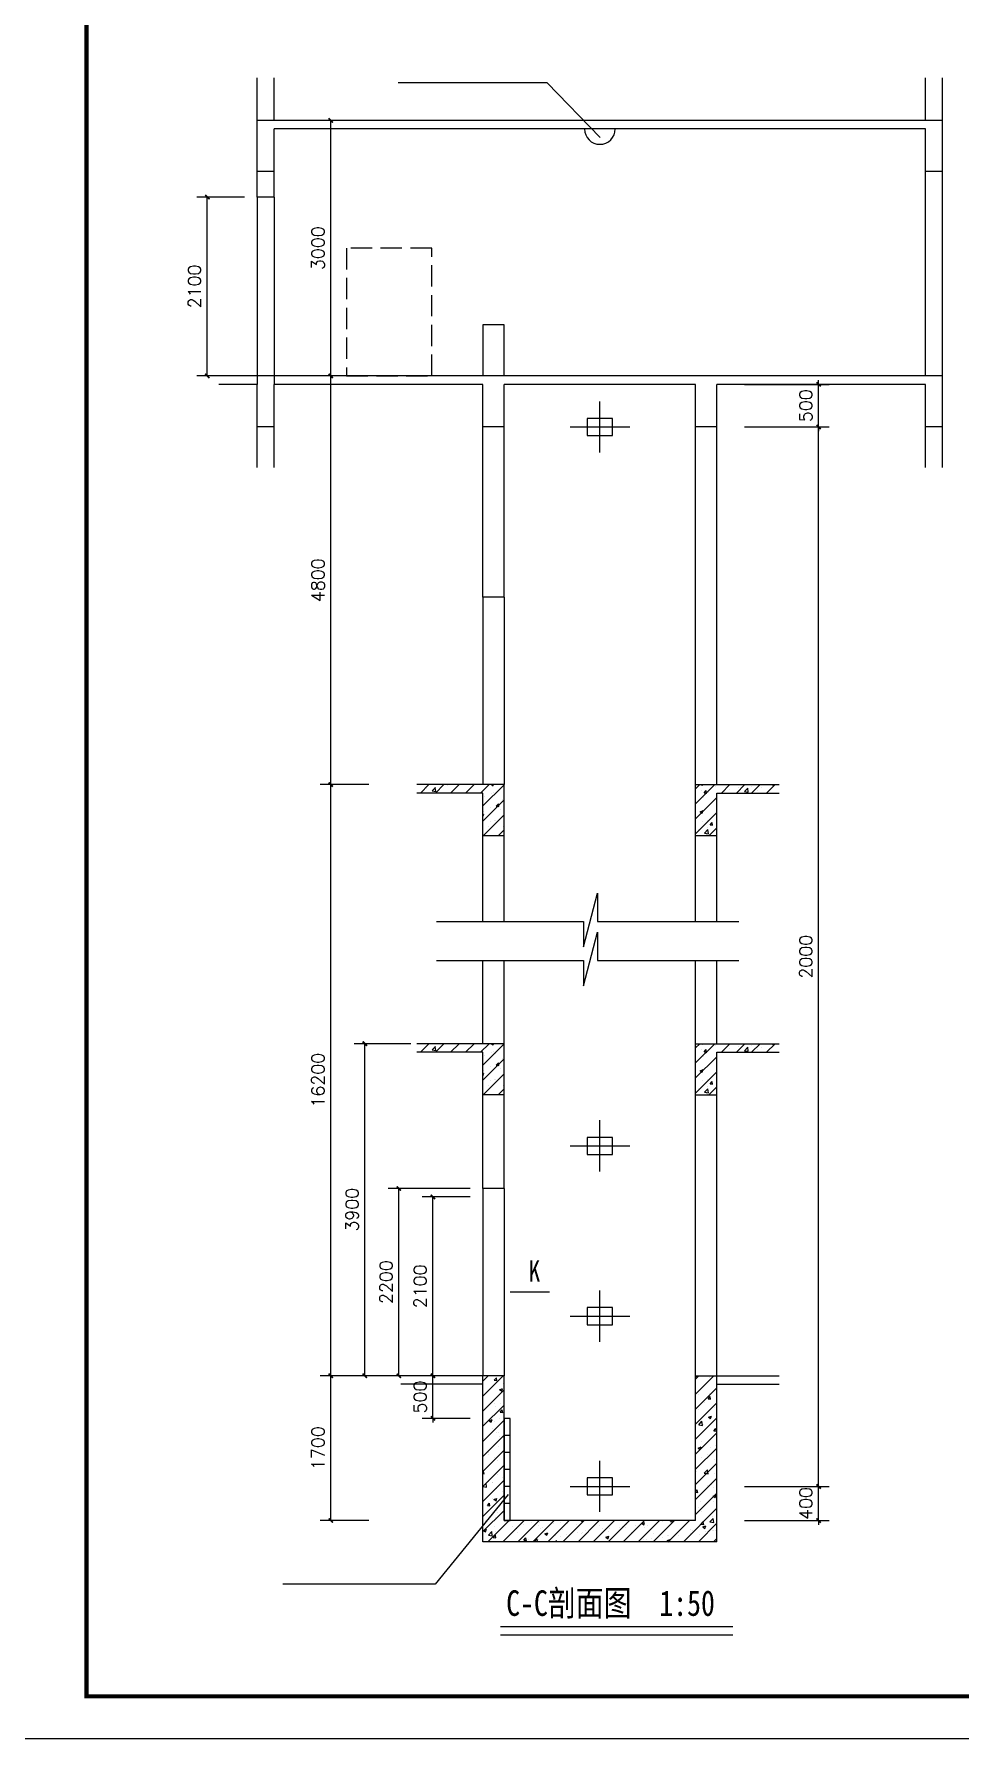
# Model space of a CAD drawing. Extents: x -4968480 to 5598971, y -5343220 to -29066.
# Drawn here: x 312298 to 323172, y -88466 to -68444 of the extents above; entities that cross this region are included whole.
import ezdxf

# ---------------------------------------------------------------- set-up
doc = ezdxf.new("R2010")
doc.units = 0
doc.header["$LTSCALE"] = 1000
doc.header["$MEASUREMENT"] = 0
doc.linetypes.add('CENTER', pattern=[2, 1.25, -0.25, 0.25, -0.25])
doc.linetypes.add('DASH', pattern=[0.35, 0.25, -0.1])
doc.layers.get('0').update_dxf_attribs({"linetype": 'CONTINUOUS'})
for name, color, linetype in [('DOTE', 1, 'CENTER'), ('PUB_DIM', 3, 'CONTINUOUS'), ('WALL', 2, 'CONTINUOUS')]:
    doc.layers.add(name, color=color, linetype=linetype)
doc.styles.add('-宋体', font='', dxfattribs={"width": 0.8})
doc.styles.add('_TCH_DIM', font='SIMPLEX', dxfattribs={"bigfont": 'GBCBIG'})
doc.styles.get('-宋体').set_extended_font_data('SimSun')

# ---------------------------------------------------------------- blocks, each defined once
blk = doc.blocks.new('_ArchTick')
at = {"color": 0, "linetype": 'ByBlock', "const_width": 0.4}
blk.add_lwpolyline([(-0.5, -0.5), (0.5, 0.5)], dxfattribs=at)

msp = doc.modelspace()

# ---------------------------------------------------------------- linework, layer by layer
for p, q in [((318325, -69017.3, -24317.3), (316575, -69017.3, -24317.3)), ((318947.6, -69658.2, -24317.3), (318325, -69017.3, -24317.3)), ((314918.1, -70358.4, -24317.3), (314918.1, -72558.4, -24317.3)), ((315118.1, -70358.4, -24317.3), (315118.1, -72558.4, -24317.3)), ((319093.1, -72958.4, -24317.3), (318793.1, -72958.4, -24317.3)), ((318793.1, -72958.4, -24317.3), (318793.1, -73158.4, -24317.3)), ((319093.1, -73158.4, -24317.3), (319093.1, -72958.4, -24317.3)), ((318793.1, -73158.4, -24317.3), (319093.1, -73158.4, -24317.3)), ((317568.1, -75058.4, -24317.3), (317568.1, -77258.4, -24317.3)), ((317818.1, -75058.4, -24317.3), (317818.1, -77258.4, -24317.3)), ((318749.8, -79164, -24317.3), (318915.7, -78534.4, -24317.3)), ((318915.7, -78534.4, -24317.3), (318915.7, -78865.7, -24317.3)), ((317025.6, -78865.7, -24317.3), (318749.8, -78865.7, -24317.3)), ((318749.8, -78865.7, -24317.3), (318749.8, -79164, -24317.3)), ((318915.7, -78865.7, -24317.3), (320574.1, -78865.7, -24317.3)), ((318749.8, -79622.7, -24317.3), (318915.7, -78993.1, -24317.3)), ((318915.7, -78993.1, -24317.3), (318915.7, -79324.4, -24317.3)), ((317025.6, -79324.4, -24317.3), (318749.8, -79324.4, -24317.3)), ((318749.8, -79324.4, -24317.3), (318749.8, -79622.7, -24317.3)), ((318915.7, -79324.4, -24317.3), (320574.1, -79324.4, -24317.3)), ((319093.1, -81401.2, -24317.3), (318793.1, -81401.2, -24317.3)), ((318793.1, -81401.2, -24317.3), (318793.1, -81601.2, -24317.3)), ((319093.1, -81601.2, -24317.3), (319093.1, -81401.2, -24317.3)), ((318793.1, -81601.2, -24317.3), (319093.1, -81601.2, -24317.3)), ((317568.1, -82001.2, -24317.3), (317568.1, -84201.2, -24317.3)), ((317818.1, -82001.2, -24317.3), (317818.1, -84201.2, -24317.3)), ((319093.1, -83401.2, -24317.3), (318793.1, -83401.2, -24317.3)), ((318793.1, -83401.2, -24317.3), (318793.1, -83601.2, -24317.3)), ((319093.1, -83601.2, -24317.3), (319093.1, -83401.2, -24317.3)), ((318793.1, -83601.2, -24317.3), (319093.1, -83601.2, -24317.3)), ((317568.1, -84301.2, -24317.3), (316606.4, -84301.2, -24317.3)), ((320318.1, -84301.2, -24317.3), (321050.5, -84301.2, -24317.3)), ((317888.1, -84701.2, -24317.3), (317818.1, -84701.2, -24317.3)), ((317818.1, -84701.2, -24317.3), (317818.1, -85901.2, -24317.3)), ((317888.1, -85901.2, -24317.3), (317888.1, -84701.2, -24317.3)), ((317888.1, -84901.2, -24317.3), (317818.1, -84901.2, -24317.3)), ((317888.1, -85101.2, -24317.3), (317818.1, -85101.2, -24317.3)), ((317888.1, -85301.2, -24317.3), (317818.1, -85301.2, -24317.3)), ((319093.1, -85401.2, -24317.3), (318793.1, -85401.2, -24317.3)), ((318793.1, -85401.2, -24317.3), (318793.1, -85601.2, -24317.3)), ((319093.1, -85601.2, -24317.3), (319093.1, -85401.2, -24317.3)), ((317864.3, -85596.5, -24317.3), (317008.7, -86650, -24317.3)), ((317888.1, -85501.2, -24317.3), (317818.1, -85501.2, -24317.3)), ((318793.1, -85601.2, -24317.3), (319093.1, -85601.2, -24317.3)), ((317888.1, -85701.2, -24317.3), (317818.1, -85701.2, -24317.3)), ((317818.1, -85901.2, -24317.3), (317888.1, -85901.2, -24317.3)), ((317008.7, -86650, -24317.3), (315219.2, -86650, -24317.3)), ((317774, -87144.5, -24317.3), (320504, -87144.5, -24317.3)), ((317774, -87244.5, -24317.3), (320504, -87244.5, -24317.3))]:
    msp.add_line(p, q)
at = {"linetype": 'DASH'}
for p, q in [((316968.1, -70958.4, -24317.3), (315968.1, -70958.4, -24317.3)), ((315968.1, -70958.4, -24317.3), (315968.1, -72458.4, -24317.3)), ((316968.1, -72458.4, -24317.3), (316968.1, -70958.4, -24317.3)), ((315968.1, -72458.4, -24317.3), (316968.1, -72458.4, -24317.3))]:
    msp.add_line(p, q, dxfattribs=at)
at = {"color": 8}
for p, q in [((316835.1, -77358.4, -24317.3), (316935.1, -77258.4, -24317.3)), ((317011.9, -77358.4, -24317.3), (317111.9, -77258.4, -24317.3)), ((317088.8, -77278.5, -24317.3), (317088.8, -77278.5, -24317.3)), ((317159.2, -77265.3, -24317.3), (317159.2, -77265.3, -24317.3)), ((317188.7, -77358.4, -24317.3), (317288.7, -77258.4, -24317.3)), ((317213.9, -77262, -24317.3), (317213.9, -77262, -24317.3)), ((317365.5, -77358.4, -24317.3), (317465.5, -77258.4, -24317.3)), ((317542.2, -77358.4, -24317.3), (317642.2, -77258.4, -24317.3)), ((317568.1, -77509.3, -24317.3), (317818.1, -77259.3, -24317.3)), ((317671.2, -77258.4, -24317.3), (317690.8, -77271.6, -24317.3)), ((317690.7, -77271.8, -24317.3), (317695.3, -77258.4, -24317.3)), ((320068.1, -77307.4, -24317.3), (320117.1, -77258.4, -24317.3)), ((320068.1, -77484.2, -24317.3), (320293.9, -77258.4, -24317.3)), ((320108.9, -77258.4, -24317.3), (320151.4, -77264.9, -24317.3)), ((320151.4, -77265.2, -24317.3), (320150.6, -77258.4, -24317.3)), ((320302.7, -77275.5, -24317.3), (320302.7, -77275.5, -24317.3)), ((320370.7, -77358.4, -24317.3), (320470.7, -77258.4, -24317.3)), ((320547.5, -77358.4, -24317.3), (320647.5, -77258.4, -24317.3)), ((320724.2, -77358.4, -24317.3), (320824.2, -77258.4, -24317.3)), ((320729.1, -77276.3, -24317.3), (320729.1, -77276.3, -24317.3)), ((320901, -77358.4, -24317.3), (321001, -77258.4, -24317.3)), ((320967.2, -77258.4, -24317.3), (320985.2, -77270.5, -24317.3)), ((320985.1, -77270.7, -24317.3), (320989.3, -77258.4, -24317.3)), ((316902.5, -77300.5, -24317.3), (316902.5, -77300.5, -24317.3)), ((316971.5, -77331.3, -24317.3), (317010.5, -77290.7, -24317.3)), ((316971.5, -77331.3, -24317.3), (317016, -77338.2, -24317.3)), ((317015.9, -77338.4, -24317.3), (317010.4, -77290.9, -24317.3)), ((317568.1, -77686.1, -24317.3), (317818.1, -77436.1, -24317.3)), ((317587.5, -77392.7, -24317.3), (317587.5, -77392.7, -24317.3)), ((317665.4, -77362.2, -24317.3), (317665.4, -77362.2, -24317.3)), ((317696, -77346.2, -24317.3), (317696, -77346.2, -24317.3)), ((317712.7, -77376.3, -24317.3), (317712.7, -77376.3, -24317.3)), ((317726.7, -77511.3, -24317.3), (317750.8, -77482.6, -24317.3)), ((317756.5, -77514.2, -24317.3), (317750.7, -77482.8, -24317.3)), ((317801, -77428.1, -24317.3), (317801, -77428.1, -24317.3)), ((317815.8, -77456, -24317.3), (317815.8, -77456, -24317.3)), ((320068.1, -77660.9, -24317.3), (320318.1, -77410.9, -24317.3)), ((320141.2, -77331.3, -24317.3), (320141.2, -77331.3, -24317.3)), ((320160.2, -77413.8, -24317.3), (320160.2, -77413.8, -24317.3)), ((320167.7, -77354.8, -24317.3), (320191.8, -77326.1, -24317.3)), ((320167.7, -77354.8, -24317.3), (320197.6, -77357.4, -24317.3)), ((320197.5, -77357.7, -24317.3), (320191.7, -77326.4, -24317.3)), ((320216.8, -77345.8, -24317.3), (320216.8, -77345.8, -24317.3)), ((320408.1, -77342.6, -24317.3), (320408.1, -77342.6, -24317.3)), ((320469.4, -77313.8, -24317.3), (320469.4, -77313.8, -24317.3)), ((320549.7, -77358.4, -24317.3), (320550.4, -77357.5, -24317.3)), ((320550.5, -77358.4, -24317.3), (320550.4, -77357.7, -24317.3)), ((320569.6, -77286.7, -24317.3), (320569.6, -77286.7, -24317.3)), ((320601.2, -77355.8, -24317.3), (320601.2, -77355.8, -24317.3)), ((320640.6, -77340.8, -24317.3), (320679.5, -77300.2, -24317.3)), ((320640.6, -77340.8, -24317.3), (320685.1, -77347.7, -24317.3)), ((320675, -77353.9, -24317.3), (320675, -77353.9, -24317.3)), ((320685, -77347.9, -24317.3), (320679.5, -77300.4, -24317.3)), ((320790.6, -77330.8, -24317.3), (320790.6, -77330.8, -24317.3)), ((320836.5, -77298, -24317.3), (320836.5, -77298, -24317.3)), ((317568.1, -77608.2, -24317.3), (317579.3, -77603.9, -24317.3)), ((317568.1, -77633.4, -24317.3), (317569.2, -77634.1, -24317.3)), ((317569.1, -77634.4, -24317.3), (317579.2, -77604.2, -24317.3)), ((317572.6, -77858.4, -24317.3), (317818.1, -77612.8, -24317.3)), ((317581.2, -77573.5, -24317.3), (317581.2, -77573.5, -24317.3)), ((317659.3, -77528.7, -24317.3), (317659.3, -77528.7, -24317.3)), ((317703.6, -77683.6, -24317.3), (317703.6, -77683.6, -24317.3)), ((317715.2, -77681, -24317.3), (317715.2, -77681, -24317.3)), ((317726.7, -77511.3, -24317.3), (317756.5, -77513.9, -24317.3)), ((317770.5, -77548.5, -24317.3), (317770.5, -77548.5, -24317.3)), ((320068.1, -77837.7, -24317.3), (320318.1, -77587.7, -24317.3)), ((320120.1, -77576.2, -24317.3), (320155.1, -77562.8, -24317.3)), ((320120.1, -77576.2, -24317.3), (320145, -77593, -24317.3)), ((320144.9, -77593.3, -24317.3), (320155, -77563, -24317.3)), ((320203.2, -77529.6, -24317.3), (320203.2, -77529.6, -24317.3)), ((320204.6, -77678.7, -24317.3), (320204.6, -77678.7, -24317.3)), ((320210.7, -77512.3, -24317.3), (320210.7, -77512.3, -24317.3)), ((317639, -77745.7, -24317.3), (317639, -77745.7, -24317.3)), ((317653.2, -77695.1, -24317.3), (317653.2, -77695.1, -24317.3)), ((317749.4, -77858.4, -24317.3), (317818.1, -77789.6, -24317.3)), ((317809.1, -77750.8, -24317.3), (317809.1, -77750.8, -24317.3)), ((320105.8, -77785.1, -24317.3), (320105.8, -77785.1, -24317.3)), ((320147.1, -77688.7, -24317.3), (320147.1, -77688.7, -24317.3)), ((320173.3, -77827.9, -24317.3), (320212.2, -77787.3, -24317.3)), ((320173.3, -77827.9, -24317.3), (320217.7, -77834.8, -24317.3)), ((320198.6, -77845.2, -24317.3), (320198.6, -77845.2, -24317.3)), ((320211.3, -77852.3, -24317.3), (320211.3, -77852.3, -24317.3)), ((320217.7, -77835, -24317.3), (320212.1, -77787.5, -24317.3)), ((320213, -77766.6, -24317.3), (320213, -77766.6, -24317.3)), ((320224.2, -77858.4, -24317.3), (320318.1, -77764.5, -24317.3)), ((320237.1, -77730.9, -24317.3), (320261.2, -77702.2, -24317.3)), ((320237.1, -77730.9, -24317.3), (320267, -77733.5, -24317.3)), ((320266.9, -77733.8, -24317.3), (320261.1, -77702.5, -24317.3)), ((316835.1, -80401.2, -24317.3), (316935.1, -80301.2, -24317.3)), ((316902.5, -80343.4, -24317.3), (316902.5, -80343.4, -24317.3)), ((316971.5, -80374.2, -24317.3), (317010.5, -80333.6, -24317.3)), ((316971.5, -80374.2, -24317.3), (317016, -80381.1, -24317.3)), ((317015.9, -80381.3, -24317.3), (317010.4, -80333.8, -24317.3)), ((317011.9, -80401.2, -24317.3), (317111.9, -80301.2, -24317.3)), ((317088.8, -80321.4, -24317.3), (317088.8, -80321.4, -24317.3)), ((317159.2, -80308.2, -24317.3), (317159.2, -80308.2, -24317.3)), ((317188.7, -80401.2, -24317.3), (317288.7, -80301.2, -24317.3)), ((317213.9, -80304.9, -24317.3), (317213.9, -80304.9, -24317.3)), ((317365.5, -80401.2, -24317.3), (317465.5, -80301.2, -24317.3)), ((317542.2, -80401.2, -24317.3), (317642.2, -80301.2, -24317.3)), ((317568.1, -80552.2, -24317.3), (317818.1, -80302.2, -24317.3)), ((317568.1, -80728.9, -24317.3), (317818.1, -80478.9, -24317.3)), ((317587.5, -80435.6, -24317.3), (317587.5, -80435.6, -24317.3)), ((317665.4, -80405.1, -24317.3), (317665.4, -80405.1, -24317.3)), ((317671.2, -80301.2, -24317.3), (317690.8, -80314.4, -24317.3)), ((317690.7, -80314.7, -24317.3), (317695.3, -80301.2, -24317.3)), ((317696, -80389.1, -24317.3), (317696, -80389.1, -24317.3)), ((317712.7, -80419.1, -24317.3), (317712.7, -80419.1, -24317.3)), ((317801, -80471, -24317.3), (317801, -80471, -24317.3)), ((320068.1, -80350.3, -24317.3), (320117.1, -80301.2, -24317.3)), ((320068.1, -80527, -24317.3), (320293.9, -80301.2, -24317.3)), ((320068.1, -80703.8, -24317.3), (320318.1, -80453.8, -24317.3)), ((320108.9, -80301.2, -24317.3), (320151.4, -80307.8, -24317.3)), ((320141.2, -80374.2, -24317.3), (320141.2, -80374.2, -24317.3)), ((320151.4, -80308, -24317.3), (320150.6, -80301.2, -24317.3)), ((320160.2, -80456.7, -24317.3), (320160.2, -80456.7, -24317.3)), ((320167.7, -80397.7, -24317.3), (320191.8, -80369, -24317.3)), ((320167.7, -80397.7, -24317.3), (320197.6, -80400.3, -24317.3)), ((320197.5, -80400.6, -24317.3), (320191.7, -80369.2, -24317.3)), ((320216.8, -80388.7, -24317.3), (320216.8, -80388.7, -24317.3)), ((320302.7, -80318.3, -24317.3), (320302.7, -80318.3, -24317.3)), ((320370.7, -80401.2, -24317.3), (320470.7, -80301.2, -24317.3)), ((320408.1, -80385.5, -24317.3), (320408.1, -80385.5, -24317.3)), ((320469.4, -80356.7, -24317.3), (320469.4, -80356.7, -24317.3)), ((320547.5, -80401.2, -24317.3), (320647.5, -80301.2, -24317.3)), ((320549.7, -80401.2, -24317.3), (320550.4, -80400.4, -24317.3)), ((320550.5, -80401.2, -24317.3), (320550.4, -80400.6, -24317.3)), ((320569.6, -80329.6, -24317.3), (320569.6, -80329.6, -24317.3)), ((320601.2, -80398.6, -24317.3), (320601.2, -80398.6, -24317.3)), ((320640.6, -80383.7, -24317.3), (320679.5, -80343.1, -24317.3)), ((320640.6, -80383.7, -24317.3), (320685.1, -80390.6, -24317.3)), ((320675, -80396.8, -24317.3), (320675, -80396.8, -24317.3)), ((320685, -80390.8, -24317.3), (320679.5, -80343.3, -24317.3)), ((320724.2, -80401.2, -24317.3), (320824.2, -80301.2, -24317.3)), ((320729.1, -80319.2, -24317.3), (320729.1, -80319.2, -24317.3)), ((320790.6, -80373.7, -24317.3), (320790.6, -80373.7, -24317.3)), ((320836.5, -80340.9, -24317.3), (320836.5, -80340.9, -24317.3)), ((320901, -80401.2, -24317.3), (321001, -80301.2, -24317.3)), ((320967.2, -80301.2, -24317.3), (320985.2, -80313.3, -24317.3)), ((320985.1, -80313.6, -24317.3), (320989.3, -80301.2, -24317.3)), ((317568.1, -80651.1, -24317.3), (317579.3, -80646.8, -24317.3)), ((317568.1, -80676.3, -24317.3), (317569.2, -80677, -24317.3)), ((317569.1, -80677.3, -24317.3), (317579.2, -80647, -24317.3)), ((317572.6, -80901.2, -24317.3), (317818.1, -80655.7, -24317.3)), ((317581.2, -80616.3, -24317.3), (317581.2, -80616.3, -24317.3)), ((317659.3, -80571.6, -24317.3), (317659.3, -80571.6, -24317.3)), ((317726.7, -80554.2, -24317.3), (317750.8, -80525.4, -24317.3)), ((317726.7, -80554.2, -24317.3), (317756.5, -80556.8, -24317.3)), ((317756.5, -80557, -24317.3), (317750.7, -80525.7, -24317.3)), ((317770.5, -80591.4, -24317.3), (317770.5, -80591.4, -24317.3)), ((317815.8, -80498.9, -24317.3), (317815.8, -80498.9, -24317.3)), ((320068.1, -80880.6, -24317.3), (320318.1, -80630.6, -24317.3)), ((320120.1, -80619.1, -24317.3), (320155.1, -80605.7, -24317.3)), ((320120.1, -80619.1, -24317.3), (320145, -80635.9, -24317.3)), ((320144.9, -80636.1, -24317.3), (320155, -80605.9, -24317.3)), ((320203.2, -80572.5, -24317.3), (320203.2, -80572.5, -24317.3)), ((320210.7, -80555.1, -24317.3), (320210.7, -80555.1, -24317.3)), ((317639, -80788.6, -24317.3), (317639, -80788.6, -24317.3)), ((317653.2, -80738, -24317.3), (317653.2, -80738, -24317.3)), ((317703.6, -80726.5, -24317.3), (317703.6, -80726.5, -24317.3)), ((317715.2, -80723.9, -24317.3), (317715.2, -80723.9, -24317.3)), ((317749.4, -80901.2, -24317.3), (317818.1, -80832.5, -24317.3)), ((317809.1, -80793.7, -24317.3), (317809.1, -80793.7, -24317.3)), ((320105.8, -80828, -24317.3), (320105.8, -80828, -24317.3)), ((320147.1, -80731.6, -24317.3), (320147.1, -80731.6, -24317.3)), ((320173.3, -80870.7, -24317.3), (320212.2, -80830.2, -24317.3)), ((320173.3, -80870.7, -24317.3), (320217.7, -80877.6, -24317.3)), ((320198.6, -80888, -24317.3), (320198.6, -80888, -24317.3)), ((320204.6, -80721.6, -24317.3), (320204.6, -80721.6, -24317.3)), ((320217.7, -80877.8, -24317.3), (320212.1, -80830.4, -24317.3)), ((320213, -80809.5, -24317.3), (320213, -80809.5, -24317.3)), ((320224.2, -80901.2, -24317.3), (320318.1, -80807.4, -24317.3)), ((320237.1, -80773.8, -24317.3), (320261.2, -80745.1, -24317.3)), ((320237.1, -80773.8, -24317.3), (320267, -80776.4, -24317.3)), ((320266.9, -80776.7, -24317.3), (320261.1, -80745.3, -24317.3)), ((320211.3, -80895.2, -24317.3), (320211.3, -80895.2, -24317.3)), ((317568.1, -84264.5, -24317.3), (317631.3, -84201.2, -24317.3)), ((317568.1, -84441.3, -24317.3), (317808.1, -84201.2, -24317.3)), ((317661.1, -84203.6, -24317.3), (317661.1, -84203.6, -24317.3)), ((317703.2, -84252.4, -24317.3), (317727.3, -84223.6, -24317.3)), ((317703.2, -84252.4, -24317.3), (317733, -84255, -24317.3)), ((317733, -84255.2, -24317.3), (317727.2, -84223.9, -24317.3)), ((320068.1, -84239.3, -24317.3), (320106.2, -84201.2, -24317.3)), ((320068.1, -84416.1, -24317.3), (320283, -84201.2, -24317.3)), ((320068.1, -84211.7, -24317.3), (320081.9, -84213.8, -24317.3)), ((320077, -84217, -24317.3), (320077, -84217, -24317.3)), ((320081.8, -84214, -24317.3), (320080.3, -84201.2, -24317.3)), ((320235, -84224.5, -24317.3), (320235, -84224.5, -24317.3)), ((317568.1, -84618, -24317.3), (317818.1, -84368, -24317.3)), ((317660.3, -84350.4, -24317.3), (317660.3, -84350.4, -24317.3)), ((317764.8, -84366.1, -24317.3), (317799.8, -84352.6, -24317.3)), ((317764.8, -84366.1, -24317.3), (317789.7, -84382.8, -24317.3)), ((317765.7, -84417.6, -24317.3), (317765.7, -84417.6, -24317.3)), ((317776.2, -84364.6, -24317.3), (317776.2, -84364.6, -24317.3)), ((317789.6, -84383.1, -24317.3), (317799.8, -84352.9, -24317.3)), ((317806.9, -84297.7, -24317.3), (317806.9, -84297.7, -24317.3)), ((320068.1, -84592.9, -24317.3), (320318.1, -84342.9, -24317.3)), ((320070.9, -84383.4, -24317.3), (320070.9, -84383.4, -24317.3)), ((320103.5, -84421.7, -24317.3), (320103.5, -84421.7, -24317.3)), ((320213.6, -84472, -24317.3), (320237.7, -84443.3, -24317.3)), ((320213.6, -84472, -24317.3), (320243.4, -84474.6, -24317.3)), ((320228.7, -84405.2, -24317.3), (320228.7, -84405.2, -24317.3)), ((320243.4, -84474.9, -24317.3), (320237.6, -84443.5, -24317.3)), ((320310, -84370.6, -24317.3), (320310, -84370.6, -24317.3)), ((317568.1, -84794.8, -24317.3), (317818.1, -84544.8, -24317.3)), ((317706.3, -84522.8, -24317.3), (317706.3, -84522.8, -24317.3)), ((317713.8, -84556.4, -24317.3), (317713.8, -84556.4, -24317.3)), ((317770.1, -84531.1, -24317.3), (317770.1, -84531.1, -24317.3)), ((317772.5, -84628.5, -24317.3), (317796.6, -84599.7, -24317.3)), ((317772.5, -84628.5, -24317.3), (317802.4, -84631.1, -24317.3)), ((317802.3, -84631.3, -24317.3), (317796.6, -84600, -24317.3)), ((320068.1, -84769.7, -24317.3), (320318.1, -84519.7, -24317.3)), ((320097.1, -84602.4, -24317.3), (320097.1, -84602.4, -24317.3)), ((320138.2, -84530.5, -24317.3), (320138.2, -84530.5, -24317.3)), ((320167.9, -84519.1, -24317.3), (320167.9, -84519.1, -24317.3)), ((320219, -84687.5, -24317.3), (320254, -84674.1, -24317.3)), ((320219, -84687.5, -24317.3), (320243.9, -84704.3, -24317.3)), ((320243.8, -84704.5, -24317.3), (320253.9, -84674.3, -24317.3)), ((320286.5, -84577.5, -24317.3), (320286.5, -84577.5, -24317.3)), ((320311.3, -84684.3, -24317.3), (320311.3, -84684.3, -24317.3)), ((320317.4, -84517.9, -24317.3), (320317.4, -84517.9, -24317.3)), ((317568.1, -84971.6, -24317.3), (317818.1, -84721.6, -24317.3)), ((317582.3, -84753.6, -24317.3), (317582.3, -84753.6, -24317.3)), ((317643.2, -84728.6, -24317.3), (317678.2, -84715.2, -24317.3)), ((317643.2, -84728.6, -24317.3), (317668, -84745.4, -24317.3)), ((317668, -84745.7, -24317.3), (317678.1, -84715.5, -24317.3)), ((317685.7, -84821.1, -24317.3), (317685.7, -84821.1, -24317.3)), ((317707.4, -84737.2, -24317.3), (317707.4, -84737.2, -24317.3)), ((317730.4, -84871.4, -24317.3), (317730.4, -84871.4, -24317.3)), ((317757.9, -84864, -24317.3), (317757.9, -84864, -24317.3)), ((317764, -84697.5, -24317.3), (317764, -84697.5, -24317.3)), ((320068.1, -84946.5, -24317.3), (320318.1, -84696.5, -24317.3)), ((320068.1, -85123.2, -24317.3), (320318.1, -84873.2, -24317.3)), ((320103.7, -84776.7, -24317.3), (320142.6, -84736.1, -24317.3)), ((320103.7, -84776.7, -24317.3), (320148.1, -84783.6, -24317.3)), ((320148.1, -84783.8, -24317.3), (320142.5, -84736.3, -24317.3)), ((320155, -84774.7, -24317.3), (320155, -84774.7, -24317.3)), ((320229.9, -84717.4, -24317.3), (320229.9, -84717.4, -24317.3)), ((320282.9, -84848.1, -24317.3), (320307, -84819.4, -24317.3)), ((320282.9, -84848.1, -24317.3), (320312.8, -84850.7, -24317.3)), ((320305.2, -84850.8, -24317.3), (320305.2, -84850.8, -24317.3)), ((320312.8, -84851, -24317.3), (320307, -84819.6, -24317.3)), ((317568.1, -85148.4, -24317.3), (317818.1, -84898.4, -24317.3)), ((317568.1, -85325.1, -24317.3), (317818.1, -85075.1, -24317.3)), ((317568.9, -84927.3, -24317.3), (317568.9, -84927.3, -24317.3)), ((317575.9, -84934.4, -24317.3), (317575.9, -84934.4, -24317.3)), ((317751.8, -85030.4, -24317.3), (317751.8, -85030.4, -24317.3)), ((317765.3, -84909.4, -24317.3), (317765.3, -84909.4, -24317.3)), ((317805.5, -84930.9, -24317.3), (317805.5, -84930.9, -24317.3)), ((320068.1, -85300, -24317.3), (320318.1, -85050, -24317.3)), ((320097.3, -85050.1, -24317.3), (320132.3, -85036.6, -24317.3)), ((320097.3, -85050.1, -24317.3), (320122.2, -85066.9, -24317.3)), ((320122.1, -85067.1, -24317.3), (320132.3, -85036.9, -24317.3)), ((320132.6, -84972.9, -24317.3), (320132.6, -84972.9, -24317.3)), ((320238, -85040, -24317.3), (320238, -85040, -24317.3)), ((320299.1, -85017.2, -24317.3), (320299.1, -85017.2, -24317.3)), ((320308.5, -85003.8, -24317.3), (320308.5, -85003.8, -24317.3)), ((317568.1, -85501.9, -24317.3), (317818.1, -85251.9, -24317.3)), ((317630.9, -85125.5, -24317.3), (317630.9, -85125.5, -24317.3)), ((317633.7, -85106.6, -24317.3), (317633.7, -85106.6, -24317.3)), ((317704.8, -85155.9, -24317.3), (317704.8, -85155.9, -24317.3)), ((317745.8, -85196.9, -24317.3), (317745.8, -85196.9, -24317.3)), ((317818, -85262.3, -24317.3), (317818, -85262.3, -24317.3)), ((320068.1, -85476.8, -24317.3), (320318.1, -85226.8, -24317.3)), ((320136.7, -85163.6, -24317.3), (320136.7, -85163.6, -24317.3)), ((320207.7, -85127.5, -24317.3), (320207.7, -85127.5, -24317.3)), ((320293, -85183.6, -24317.3), (320293, -85183.6, -24317.3)), ((320300, -85238.3, -24317.3), (320300, -85238.3, -24317.3)), ((317568.1, -85330.9, -24317.3), (317576.8, -85320.6, -24317.3)), ((317568.1, -85350.6, -24317.3), (317582.5, -85351.9, -24317.3)), ((317568.1, -85678.7, -24317.3), (317818.1, -85428.7, -24317.3)), ((317568.2, -85502.6, -24317.3), (317607.1, -85462, -24317.3)), ((317582.5, -85352.2, -24317.3), (317576.7, -85320.8, -24317.3)), ((317612.5, -85509.7, -24317.3), (317607, -85462.2, -24317.3)), ((317638.9, -85448.2, -24317.3), (317638.9, -85448.2, -24317.3)), ((317684.2, -85454.2, -24317.3), (317684.2, -85454.2, -24317.3)), ((317686.4, -85459.5, -24317.3), (317686.4, -85459.5, -24317.3)), ((317739.7, -85363.3, -24317.3), (317739.7, -85363.3, -24317.3)), ((317800.4, -85392.3, -24317.3), (317800.4, -85392.3, -24317.3)), ((317811.6, -85443, -24317.3), (317811.6, -85443, -24317.3)), ((320068.1, -85653.6, -24317.3), (320318.1, -85403.6, -24317.3)), ((320076.1, -85324.8, -24317.3), (320076.1, -85324.8, -24317.3)), ((320170, -85346.5, -24317.3), (320208.9, -85305.9, -24317.3)), ((320170, -85346.5, -24317.3), (320214.4, -85353.4, -24317.3)), ((320201.3, -85308.3, -24317.3), (320201.3, -85308.3, -24317.3)), ((320202.6, -85493.8, -24317.3), (320202.6, -85493.8, -24317.3)), ((320214.4, -85353.6, -24317.3), (320208.8, -85306.1, -24317.3)), ((320259.1, -85480.6, -24317.3), (320259.1, -85480.6, -24317.3)), ((320287, -85350.1, -24317.3), (320287, -85350.1, -24317.3)), ((317568.2, -85502.6, -24317.3), (317612.6, -85509.5, -24317.3)), ((317576.1, -85847.5, -24317.3), (317818.1, -85605.5, -24317.3)), ((317680.1, -85640.2, -24317.3), (317680.1, -85640.2, -24317.3)), ((317698.3, -85655.1, -24317.3), (317733.3, -85641.7, -24317.3)), ((317698.3, -85655.1, -24317.3), (317723.2, -85671.9, -24317.3)), ((317700.9, -85646.5, -24317.3), (317700.9, -85646.5, -24317.3)), ((317723.1, -85672.1, -24317.3), (317733.3, -85641.9, -24317.3)), ((317733.6, -85529.8, -24317.3), (317733.6, -85529.8, -24317.3)), ((317804, -85564, -24317.3), (317804, -85564, -24317.3)), ((320068.1, -85562.9, -24317.3), (320087.2, -85540.2, -24317.3)), ((320068.1, -85569.4, -24317.3), (320092.9, -85571.5, -24317.3)), ((320068.1, -85830.3, -24317.3), (320318.1, -85580.3, -24317.3)), ((320069.8, -85505.5, -24317.3), (320069.8, -85505.5, -24317.3)), ((320092.9, -85571.8, -24317.3), (320087.1, -85540.5, -24317.3)), ((320127.6, -85677.8, -24317.3), (320127.6, -85677.8, -24317.3)), ((320274.1, -85614, -24317.3), (320309.1, -85600.5, -24317.3)), ((320274.1, -85614, -24317.3), (320299, -85630.7, -24317.3)), ((320274.8, -85683, -24317.3), (320274.8, -85683, -24317.3)), ((320280.9, -85516.5, -24317.3), (320280.9, -85516.5, -24317.3)), ((320298.9, -85631, -24317.3), (320309.1, -85600.8, -24317.3)), ((320307.1, -85636.9, -24317.3), (320307.1, -85636.9, -24317.3)), ((320308, -85561, -24317.3), (320308, -85561, -24317.3)), ((317568.1, -86032.2, -24317.3), (317818.1, -85782.2, -24317.3)), ((317568.1, -85855.5, -24317.3), (317576.1, -85847.5, -24317.3)), ((317622, -85725.4, -24317.3), (317646.1, -85696.7, -24317.3)), ((317622, -85725.4, -24317.3), (317651.9, -85728, -24317.3)), ((317651.8, -85728.3, -24317.3), (317646.1, -85696.9, -24317.3)), ((317703.4, -85789.1, -24317.3), (317703.4, -85789.1, -24317.3)), ((317721.4, -85862.7, -24317.3), (317721.4, -85862.7, -24317.3)), ((317727.5, -85696.2, -24317.3), (317727.5, -85696.2, -24317.3)), ((317737.9, -85812.5, -24317.3), (317737.9, -85812.5, -24317.3)), ((319924, -86151.2, -24317.3), (320318.1, -85757.1, -24317.3)), ((320103.1, -85748, -24317.3), (320103.1, -85748, -24317.3)), ((320135.3, -85796.7, -24317.3), (320135.3, -85796.7, -24317.3)), ((320236.3, -85916.4, -24317.3), (320275.2, -85875.8, -24317.3)), ((320268.7, -85849.4, -24317.3), (320268.7, -85849.4, -24317.3)), ((320280.6, -85923.5, -24317.3), (320275.1, -85876, -24317.3)), ((320311.8, -85833.4, -24317.3), (320311.8, -85833.4, -24317.3)), ((317576.7, -86017.7, -24317.3), (317611.7, -86004.2, -24317.3)), ((317576.7, -86017.7, -24317.3), (317601.5, -86034.4, -24317.3)), ((317601.5, -86034.7, -24317.3), (317611.6, -86004.5, -24317.3)), ((317603.6, -85902, -24317.3), (317603.6, -85902, -24317.3)), ((317606.4, -86009.7, -24317.3), (317606.4, -86009.7, -24317.3)), ((317625.9, -86151.2, -24317.3), (317875.9, -85901.2, -24317.3)), ((317634.4, -86072.4, -24317.3), (317673.4, -86031.8, -24317.3)), ((317634.4, -86072.4, -24317.3), (317678.9, -86079.3, -24317.3)), ((317678.8, -86079.5, -24317.3), (317673.3, -86032, -24317.3)), ((317682.7, -86087.4, -24317.3), (317682.7, -86087.4, -24317.3)), ((317691.4, -86101.5, -24317.3), (317715.5, -86072.8, -24317.3)), ((317709, -85969.1, -24317.3), (317709, -85969.1, -24317.3)), ((317715.4, -86029.1, -24317.3), (317715.4, -86029.1, -24317.3)), ((317721.2, -86104.4, -24317.3), (317715.4, -86073, -24317.3)), ((317802.7, -86151.2, -24317.3), (318052.7, -85901.2, -24317.3)), ((317870.5, -85913.2, -24317.3), (317870.5, -85913.2, -24317.3)), ((317922.1, -85968.1, -24317.3), (317922.1, -85968.1, -24317.3)), ((317967.9, -85997.1, -24317.3), (317967.9, -85997.1, -24317.3)), ((317974.3, -86037.3, -24317.3), (317974.3, -86037.3, -24317.3)), ((317975.9, -85980.4, -24317.3), (317975.9, -85980.4, -24317.3)), ((317979.4, -86151.2, -24317.3), (318229.4, -85901.2, -24317.3)), ((318047.3, -85951.6, -24317.3), (318047.3, -85951.6, -24317.3)), ((318137.4, -85924.5, -24317.3), (318137.4, -85924.5, -24317.3)), ((318156.2, -86151.2, -24317.3), (318406.2, -85901.2, -24317.3)), ((318227.6, -85959.6, -24317.3), (318227.6, -85959.6, -24317.3)), ((318236.7, -85926.7, -24317.3), (318236.7, -85926.7, -24317.3)), ((318242.8, -85991.7, -24317.3), (318242.8, -85991.7, -24317.3)), ((318265.9, -85987.3, -24317.3), (318265.9, -85987.3, -24317.3)), ((318295.2, -86057.7, -24317.3), (318330.2, -86044.3, -24317.3)), ((318295.2, -86057.7, -24317.3), (318320.1, -86074.5, -24317.3)), ((318320, -86074.7, -24317.3), (318330.2, -86044.5, -24317.3)), ((318333, -86151.2, -24317.3), (318583, -85901.2, -24317.3)), ((318404.3, -85935.8, -24317.3), (318404.3, -85935.8, -24317.3)), ((318420.9, -86082.3, -24317.3), (318420.9, -86082.3, -24317.3)), ((318478.2, -86090.8, -24317.3), (318478.2, -86090.8, -24317.3)), ((318484.3, -85924.4, -24317.3), (318484.3, -85924.4, -24317.3)), ((318509.7, -86003, -24317.3), (318509.7, -86003, -24317.3)), ((318509.8, -86151.2, -24317.3), (318759.8, -85901.2, -24317.3)), ((318546.1, -86065.9, -24317.3), (318546.1, -86065.9, -24317.3)), ((318557.5, -85937.2, -24317.3), (318557.5, -85937.2, -24317.3)), ((318671.2, -85947.1, -24317.3), (318671.2, -85947.1, -24317.3)), ((318677.3, -86047, -24317.3), (318677.3, -86047, -24317.3)), ((318686.5, -86151.2, -24317.3), (318936.5, -85901.2, -24317.3)), ((318722.4, -85901.2, -24317.3), (318740.2, -85913.2, -24317.3)), ((318730.8, -86058.8, -24317.3), (318730.8, -86058.8, -24317.3)), ((318735.4, -86040.9, -24317.3), (318735.4, -86040.9, -24317.3)), ((318740.1, -85913.5, -24317.3), (318744.2, -85901.2, -24317.3)), ((318776.6, -86014.2, -24317.3), (318776.6, -86014.2, -24317.3)), ((318863.3, -86151.2, -24317.3), (319113.3, -85901.2, -24317.3)), ((318938.1, -85958.3, -24317.3), (318938.1, -85958.3, -24317.3)), ((318968.9, -85997, -24317.3), (318968.9, -85997, -24317.3)), ((318990.5, -86021.4, -24317.3), (318990.5, -86021.4, -24317.3)), ((319013.8, -86097.8, -24317.3), (319048.8, -86084.3, -24317.3)), ((319038.6, -86114.8, -24317.3), (319048.7, -86084.6, -24317.3)), ((319040.1, -86151.2, -24317.3), (319290.1, -85901.2, -24317.3)), ((319043.6, -86025.5, -24317.3), (319043.6, -86025.5, -24317.3)), ((319051.2, -85999.4, -24317.3), (319051.2, -85999.4, -24317.3)), ((319176.4, -85982.9, -24317.3), (319176.4, -85982.9, -24317.3)), ((319205, -85969.6, -24317.3), (319205, -85969.6, -24317.3)), ((319216.9, -86151.2, -24317.3), (319466.9, -85901.2, -24317.3)), ((319247.2, -85986.1, -24317.3), (319247.2, -85986.1, -24317.3)), ((319260.5, -85946.9, -24317.3), (319260.5, -85946.9, -24317.3)), ((319310.5, -86036.8, -24317.3), (319310.5, -86036.8, -24317.3)), ((319365.8, -85957.9, -24317.3), (319365.8, -85957.9, -24317.3)), ((319393.6, -86151.2, -24317.3), (319643.6, -85901.2, -24317.3)), ((319433.9, -85936.5, -24317.3), (319468.9, -85923.1, -24317.3)), ((319433.9, -85936.5, -24317.3), (319458.8, -85953.3, -24317.3)), ((319458.7, -85953.5, -24317.3), (319468.8, -85923.3, -24317.3)), ((319472, -85980.9, -24317.3), (319472, -85980.9, -24317.3)), ((319499.8, -85954.1, -24317.3), (319499.8, -85954.1, -24317.3)), ((319570.4, -86151.2, -24317.3), (319820.4, -85901.2, -24317.3)), ((319577.4, -86048.1, -24317.3), (319577.4, -86048.1, -24317.3)), ((319681.5, -85916.4, -24317.3), (319681.5, -85916.4, -24317.3)), ((319738.9, -85992.2, -24317.3), (319738.9, -85992.2, -24317.3)), ((319743, -86071.8, -24317.3), (319743, -86071.8, -24317.3)), ((319747.2, -86151.2, -24317.3), (319997.2, -85901.2, -24317.3)), ((319753.4, -86083.1, -24317.3), (319753.4, -86083.1, -24317.3)), ((319759.4, -85916.6, -24317.3), (319759.4, -85916.6, -24317.3)), ((319773.8, -85913.6, -24317.3), (319784.2, -85901.2, -24317.3)), ((319773.8, -85913.6, -24317.3), (319803.7, -85916.3, -24317.3)), ((319803.6, -85916.5, -24317.3), (319800.8, -85901.2, -24317.3)), ((319844.3, -86059.3, -24317.3), (319844.3, -86059.3, -24317.3)), ((319864.5, -86072.2, -24317.3), (319864.5, -86072.2, -24317.3)), ((320005.8, -86003.5, -24317.3), (320005.8, -86003.5, -24317.3)), ((320010.1, -86047.9, -24317.3), (320010.1, -86047.9, -24317.3)), ((320034.6, -86021.8, -24317.3), (320034.6, -86021.8, -24317.3)), ((320100.8, -86151.2, -24317.3), (320318.1, -85933.9, -24317.3)), ((320111.2, -86070.6, -24317.3), (320111.2, -86070.6, -24317.3)), ((320132.4, -85945, -24317.3), (320156.5, -85916.3, -24317.3)), ((320132.4, -85945, -24317.3), (320162.3, -85947.6, -24317.3)), ((320152.5, -85976.5, -24317.3), (320187.5, -85963.1, -24317.3)), ((320152.5, -85976.5, -24317.3), (320177.3, -85993.3, -24317.3)), ((320162.3, -85947.9, -24317.3), (320156.5, -85916.5, -24317.3)), ((320177.3, -85993.6, -24317.3), (320187.4, -85963.4, -24317.3)), ((320180.3, -86030.6, -24317.3), (320180.3, -86030.6, -24317.3)), ((320236.3, -85916.4, -24317.3), (320280.7, -85923.3, -24317.3)), ((320262.6, -86015.9, -24317.3), (320262.6, -86015.9, -24317.3)), ((320272.7, -86014.7, -24317.3), (320272.7, -86014.7, -24317.3)), ((320305.5, -86014.1, -24317.3), (320305.5, -86014.1, -24317.3)), ((317691.4, -86101.5, -24317.3), (317721.3, -86104.1, -24317.3)), ((317915.8, -86148.8, -24317.3), (317915.8, -86148.8, -24317.3)), ((318050, -86132.9, -24317.3), (318074.1, -86104.1, -24317.3)), ((318050, -86132.9, -24317.3), (318079.9, -86135.5, -24317.3)), ((318079.8, -86135.7, -24317.3), (318074.1, -86104.4, -24317.3)), ((318094.1, -86147.1, -24317.3), (318094.1, -86147.1, -24317.3)), ((318105.1, -86123.9, -24317.3), (318105.1, -86123.9, -24317.3)), ((318171.8, -86151.2, -24317.3), (318207, -86114.5, -24317.3)), ((318211.2, -86151.2, -24317.3), (318206.9, -86114.7, -24317.3)), ((318221.5, -86126.1, -24317.3), (318221.5, -86126.1, -24317.3)), ((318385.7, -86097.1, -24317.3), (318385.7, -86097.1, -24317.3)), ((318419.6, -86151.2, -24317.3), (318432.8, -86135.5, -24317.3)), ((318435.5, -86151.2, -24317.3), (318432.7, -86135.8, -24317.3)), ((319013.8, -86097.8, -24317.3), (319038.7, -86114.5, -24317.3)), ((319451.4, -86121.9, -24317.3), (319451.4, -86121.9, -24317.3)), ((319493.7, -86120.6, -24317.3), (319493.7, -86120.6, -24317.3)), ((319550, -86113.6, -24317.3), (319550, -86113.6, -24317.3)), ((319675.2, -86097.1, -24317.3), (319675.2, -86097.1, -24317.3)), ((319732.4, -86137.8, -24317.3), (319767.4, -86124.4, -24317.3)), ((319732.4, -86137.8, -24317.3), (319752.3, -86151.2, -24317.3)), ((319758.4, -86151.2, -24317.3), (319767.3, -86124.6, -24317.3)), ((320277.5, -86151.2, -24317.3), (320318.1, -86110.7, -24317.3))]:
    msp.add_line(p, q, dxfattribs=at)
at = {"elevation": -24317.3}
msp.add_lwpolyline([(311661.7, -88466.1), (311661.7, -67466.1), (341361.7, -67466.1), (341361.7, -88466.1)], close=True, dxfattribs=at)
at = {"const_width": 50, "elevation": -24317.3}
msp.add_lwpolyline([(312911.7, -87966.1), (340861.7, -87966.1), (340861.7, -67966.1), (312911.7, -67966.1)], close=True, dxfattribs=at)
msp.add_arc((318943.1, -69558.4, -24317.3), 180.2, 180, 0)
at = {"layer": 'DOTE'}
for p, q in [((318943.1, -73358.4, -24317.3), (318943.1, -72758.4, -24317.3)), ((318593.1, -73058.4, -24317.3), (319293.1, -73058.4, -24317.3)), ((318943.1, -81801.2, -24317.3), (318943.1, -81201.2, -24317.3)), ((318593.1, -81501.2, -24317.3), (319293.1, -81501.2, -24317.3)), ((318943.1, -83801.2, -24317.3), (318943.1, -83201.2, -24317.3)), ((318593.1, -83501.2, -24317.3), (319293.1, -83501.2, -24317.3)), ((318943.1, -85801.2, -24317.3), (318943.1, -85201.2, -24317.3)), ((318593.1, -85501.2, -24317.3), (319293.1, -85501.2, -24317.3))]:
    msp.add_line(p, q, dxfattribs=at)
at = {"layer": 'PUB_DIM'}
for p, q in [((316227.9, -69458.4, -24317.3), (315657.3, -69458.4, -24317.3)), ((315782.3, -72458.4, -24317.3), (315782.3, -69458.4, -24317.3)), ((314768.1, -70358.4, -24317.3), (314207.3, -70358.4, -24317.3)), ((314332.3, -72458.4, -24317.3), (314332.3, -70358.4, -24317.3)), ((314768.1, -72458.4, -24317.3), (314207.3, -72458.4, -24317.3)), ((316227.9, -72458.4, -24317.3), (315657.3, -72458.4, -24317.3)), ((316227.9, -72458.4, -24317.3), (315657.3, -72458.4, -24317.3)), ((315782.3, -77258.4, -24317.3), (315782.3, -72458.4, -24317.3)), ((320642.9, -72558.4, -24317.3), (321637.6, -72558.4, -24317.3)), ((321512.6, -72558.4, -24317.3), (321512.6, -72508.4, -24317.3)), ((321512.6, -73058.4, -24317.3), (321512.6, -72558.4, -24317.3)), ((320642.9, -73058.4, -24317.3), (321637.6, -73058.4, -24317.3)), ((320642.9, -73058.4, -24317.3), (321637.6, -73058.4, -24317.3)), ((321512.6, -85501.2, -24317.3), (321512.6, -73058.4, -24317.3)), ((321512.6, -73058.4, -24317.3), (321512.6, -73108.4, -24317.3)), ((316227.9, -77258.4, -24317.3), (315657.3, -77258.4, -24317.3)), ((316227.9, -77258.4, -24317.3), (315657.3, -77258.4, -24317.3)), ((315782.3, -84201.2, -24317.3), (315782.3, -77258.4, -24317.3)), ((316721.3, -80301.2, -24317.3), (316057.3, -80301.2, -24317.3)), ((316182.3, -84201.2, -24317.3), (316182.3, -80301.2, -24317.3)), ((317418.1, -82001.2, -24317.3), (316457.3, -82001.2, -24317.3)), ((316582.3, -84201.2, -24317.3), (316582.3, -82001.2, -24317.3)), ((317418.1, -82101.2, -24317.3), (316857.3, -82101.2, -24317.3)), ((316982.3, -84201.2, -24317.3), (316982.3, -82101.2, -24317.3)), ((318040.6, -83218.8, -24317.3), (317890.6, -83218.8, -24317.3)), ((318351.9, -83218.8, -24317.3), (318040.6, -83218.8, -24317.3)), ((316227.9, -84201.2, -24317.3), (315657.3, -84201.2, -24317.3)), ((316227.9, -84201.2, -24317.3), (315657.3, -84201.2, -24317.3)), ((315782.3, -85901.2, -24317.3), (315782.3, -84201.2, -24317.3)), ((316721.3, -84201.2, -24317.3), (316057.3, -84201.2, -24317.3)), ((317418.1, -84201.2, -24317.3), (316457.3, -84201.2, -24317.3)), ((317418.1, -84201.2, -24317.3), (316857.3, -84201.2, -24317.3)), ((317418.1, -84201.2, -24317.3), (316857.3, -84201.2, -24317.3)), ((316982.3, -84201.2, -24317.3), (316982.3, -84151.2, -24317.3)), ((316982.3, -84701.2, -24317.3), (316982.3, -84201.2, -24317.3)), ((317418.1, -84701.2, -24317.3), (316857.3, -84701.2, -24317.3)), ((316982.3, -84701.2, -24317.3), (316982.3, -84751.2, -24317.3)), ((321512.6, -85501.2, -24317.3), (321512.6, -85451.2, -24317.3)), ((320642.9, -85501.2, -24317.3), (321637.6, -85501.2, -24317.3)), ((320642.9, -85501.2, -24317.3), (321637.6, -85501.2, -24317.3)), ((321512.6, -85901.2, -24317.3), (321512.6, -85501.2, -24317.3)), ((316227.9, -85901.2, -24317.3), (315657.3, -85901.2, -24317.3)), ((320642.9, -85901.2, -24317.3), (321637.6, -85901.2, -24317.3)), ((321512.6, -85901.2, -24317.3), (321512.6, -85951.2, -24317.3))]:
    msp.add_line(p, q, dxfattribs=at)
at = {"layer": 'WALL'}
for p, q in [((314918.1, -70358.4, -24317.3), (314918.1, -68958.8, -24317.3)), ((315118.1, -69458.4, -24317.3), (315118.1, -68958.8, -24317.3)), ((322768.1, -69458.4, -24317.3), (322768.1, -68958.8, -24317.3)), ((322968.1, -73534.5, -24317.3), (322968.1, -68958.8, -24317.3)), ((322968.1, -69458.4, -24317.3), (314918.1, -69458.4, -24317.3)), ((322768.1, -69558.4, -24317.3), (315118.1, -69558.4, -24317.3)), ((315118.1, -70358.4, -24317.3), (315118.1, -69558.4, -24317.3)), ((322768.1, -72458.4, -24317.3), (322768.1, -69558.4, -24317.3)), ((315118.1, -70058.4, -24317.3), (314918.1, -70058.4, -24317.3)), ((322968.1, -70058.4, -24317.3), (322768.1, -70058.4, -24317.3)), ((315118.1, -70358.4, -24317.3), (314918.1, -70358.4, -24317.3)), ((317818.1, -71858.4, -24317.3), (317568.1, -71858.4, -24317.3)), ((317568.1, -71858.4, -24317.3), (317568.1, -72458.4, -24317.3)), ((317818.1, -72458.4, -24317.3), (317818.1, -71858.4, -24317.3)), ((322968.1, -72458.4, -24317.3), (314468.2, -72458.4, -24317.3)), ((314918.1, -72558.4, -24317.3), (314468.2, -72558.4, -24317.3)), ((314918.1, -73534.5, -24317.3), (314918.1, -72558.4, -24317.3)), ((315118.1, -73534.5, -24317.3), (315118.1, -72558.4, -24317.3)), ((317568.1, -72558.4, -24317.3), (315118.1, -72558.4, -24317.3)), ((317568.1, -75058.4, -24317.3), (317568.1, -72558.4, -24317.3)), ((317818.1, -75058.4, -24317.3), (317818.1, -72558.4, -24317.3)), ((320068.1, -72558.4, -24317.3), (317818.1, -72558.4, -24317.3)), ((320068.1, -78865.7, -24317.3), (320068.1, -72558.4, -24317.3)), ((322768.1, -72558.4, -24317.3), (320318.1, -72558.4, -24317.3)), ((320318.1, -77258.4, -24317.3), (320318.1, -72558.4, -24317.3)), ((322768.1, -73534.5, -24317.3), (322768.1, -72558.4, -24317.3)), ((315118.1, -73058.4, -24317.3), (314918.1, -73058.4, -24317.3)), ((317818.1, -73058.4, -24317.3), (317568.1, -73058.4, -24317.3)), ((320318.1, -73058.4, -24317.3), (320068.1, -73058.4, -24317.3)), ((322968.1, -73058.4, -24317.3), (322768.1, -73058.4, -24317.3)), ((317818.1, -75058.4, -24317.3), (317568.1, -75058.4, -24317.3)), ((317818.1, -77258.4, -24317.3), (316794.5, -77258.4, -24317.3)), ((317818.1, -78865.7, -24317.3), (317818.1, -77258.4, -24317.3)), ((320068.1, -77258.4, -24317.3), (321050.5, -77258.4, -24317.3)), ((317568.1, -77358.4, -24317.3), (316794.5, -77358.4, -24317.3)), ((317568.1, -78865.7, -24317.3), (317568.1, -77358.4, -24317.3)), ((320318.1, -78865.7, -24317.3), (320318.1, -77358.4, -24317.3)), ((320318.1, -77358.4, -24317.3), (321050.5, -77358.4, -24317.3)), ((317818.1, -77858.4, -24317.3), (317568.1, -77858.4, -24317.3)), ((320318.1, -77858.4, -24317.3), (320068.1, -77858.4, -24317.3)), ((317568.1, -80301.2, -24317.3), (317568.1, -79324.4, -24317.3)), ((317818.1, -82001.2, -24317.3), (317818.1, -79324.4, -24317.3)), ((320068.1, -85901.2, -24317.3), (320068.1, -79324.4, -24317.3)), ((320318.1, -80301.2, -24317.3), (320318.1, -79324.4, -24317.3)), ((317818.1, -80301.2, -24317.3), (316794.5, -80301.2, -24317.3)), ((317568.1, -80401.2, -24317.3), (316794.5, -80401.2, -24317.3)), ((317568.1, -82001.2, -24317.3), (317568.1, -80401.2, -24317.3)), ((320068.1, -80301.2, -24317.3), (321050.5, -80301.2, -24317.3)), ((320318.1, -84201.2, -24317.3), (320318.1, -80401.2, -24317.3)), ((320318.1, -80401.2, -24317.3), (321050.5, -80401.2, -24317.3)), ((317818.1, -80901.2, -24317.3), (317568.1, -80901.2, -24317.3)), ((320068.1, -80901.2, -24317.3), (320318.1, -80901.2, -24317.3)), ((317818.1, -82001.2, -24317.3), (317568.1, -82001.2, -24317.3)), ((317818.1, -84201.2, -24317.3), (316606.4, -84201.2, -24317.3)), ((317568.1, -86151.2, -24317.3), (317568.1, -84201.2, -24317.3)), ((317818.1, -85901.2, -24317.3), (317818.1, -84201.2, -24317.3)), ((320068.1, -84201.2, -24317.3), (321050.5, -84201.2, -24317.3)), ((320318.1, -86151.2, -24317.3), (320318.1, -84201.2, -24317.3)), ((320068.1, -85901.2, -24317.3), (317818.1, -85901.2, -24317.3)), ((320318.1, -86151.2, -24317.3), (317568.1, -86151.2, -24317.3))]:
    msp.add_line(p, q, dxfattribs=at)

# ---------------------------------------------------------------- block references
at = {"layer": 'PUB_DIM', "xscale": 50, "yscale": 50, "zscale": 50}
for p, rotation in [((315782.3, -69458.4, -24317.3), 90), ((314332.3, -70358.4, -24317.3), 90), ((314332.3, -72458.4, -24317.3), 270), ((315782.3, -72458.4, -24317.3), 270), ((315782.3, -72458.4, -24317.3), 90), ((321512.6, -72558.4, -24317.3), 270), ((321512.6, -73058.4, -24317.3), 90), ((321512.6, -73058.4, -24317.3), 90), ((315782.3, -77258.4, -24317.3), 90), ((315782.3, -77258.4, -24317.3), 270), ((316182.3, -80301.2, -24317.3), 90), ((316582.3, -82001.2, -24317.3), 90), ((316982.3, -82101.2, -24317.3), 90), ((315782.3, -84201.2, -24317.3), 270), ((315782.3, -84201.2, -24317.3), 90), ((316182.3, -84201.2, -24317.3), 270), ((316582.3, -84201.2, -24317.3), 270), ((316982.3, -84201.2, -24317.3), 270), ((316982.3, -84201.2, -24317.3), 270), ((316982.3, -84701.2, -24317.3), 90), ((321512.6, -85501.2, -24317.3), 270), ((321512.6, -85501.2, -24317.3), 270), ((315782.3, -85901.2, -24317.3), 270), ((321512.6, -85901.2, -24317.3), 90)]:
    msp.add_blockref('_ArchTick', p, dxfattribs=dict(at, rotation=rotation))

# ---------------------------------------------------------------- texts
at = {"style": '-宋体', "width": 0.8}
for s, height, p in [('K', 250, (318105.9, -83094.9, -48634.7)), ('C-C剖面图  1:50', 300, (317842.5, -87021.3, -24317.3))]:
    msp.add_text(s, height=height, dxfattribs=at).set_placement(p)
at = {"layer": 'PUB_DIM', "color": 7, "char_height": 150, "attachment_point": 5, "rotation": 90, "style": '_TCH_DIM'}
for s, insert in [('\\A1;3000', (315632.3, -70958.4, -24317.3)), ('\\A1;2100', (314182.3, -71408.4, -24317.3)), ('\\A1;500', (321362.6, -72808.4, -24317.3)), ('\\A1;4800', (315632.3, -74858.4, -24317.3)), ('\\A1;2000', (321362.6, -79279.8, -24317.3)), ('\\A1;16200', (315632.3, -80729.8, -24317.3)), ('\\A1;3900', (316032.3, -82251.2, -24317.3)), ('\\A1;2200', (316432.3, -83101.2, -24317.3)), ('\\A1;2100', (316832.3, -83151.2, -24317.3)), ('\\A1;500', (316832.3, -84451.2, -24317.3)), ('\\A1;1700', (315632.3, -85051.2, -24317.3)), ('\\A1;400', (321362.6, -85701.2, -24317.3))]:
    msp.add_mtext(s, dxfattribs=dict(at, insert=insert))

doc.saveas('drawing.dxf')
